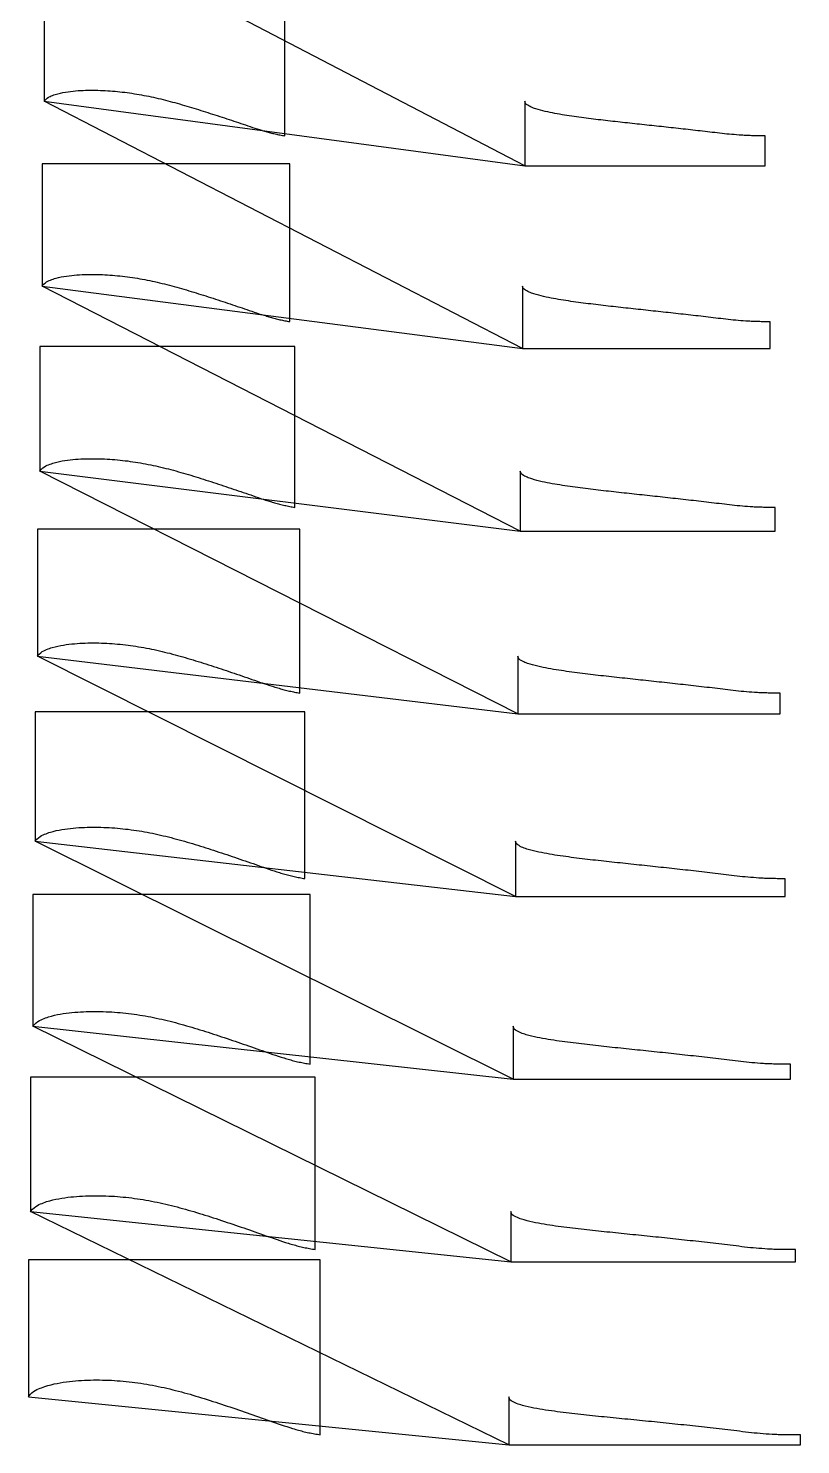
# Model space of a CAD drawing. Header units: inches. Extents: x -97 to 739, y 150 to 6285.
# Drawn here: x -97 to 739, y 150 to 1684 of the extents above; entities that cross this region are included whole.
import ezdxf

# ---------------------------------------------------------------- set-up
doc = ezdxf.new("R2010")
doc.units = ezdxf.units.IN
doc.header["$MEASUREMENT"] = 0

msp = doc.modelspace()

# ---------------------------------------------------------------- linework, layer by layer
for points in [[(-79.433218, 1734.71867), (-79.433218, 1604.675092), (440.566782, 1534.71867), (700.852152, 1534.71867), (700.825527, 1567.063835), (699.489988, 1567.067352), (698.155473, 1567.077409), (696.821463, 1567.090688), (695.487945, 1567.107109), (694.155062, 1567.127583), (692.822956, 1567.153023), (691.49177, 1567.184338), (690.1619, 1567.224048), (688.83323, 1567.271428), (687.504437, 1567.318022), (686.17557, 1567.36414), (684.846862, 1567.411275), (683.518481, 1567.460497), (682.190592, 1567.512859), (680.863372, 1567.569498), (679.536986, 1567.631458), (678.211595, 1567.699772), (676.887361, 1567.77548), (675.564449, 1567.859623), (675.30004, 1567.877555), (672.658053, 1568.070343), (670.017394, 1568.271609), (667.378166, 1568.482015), (664.740722, 1568.703809), (662.105423, 1568.939304), (659.472629, 1569.190786), (656.842705, 1569.4606), (654.216066, 1569.751388), (651.593113, 1570.065713), (648.969849, 1570.378051), (646.345959, 1570.686393), (643.721847, 1570.993314), (641.097623, 1571.299525), (638.473211, 1571.604529), (635.848541, 1571.90789), (633.223564, 1572.209292), (630.598326, 1572.509023), (627.972933, 1572.807766), (625.347345, 1573.105268), (622.721546, 1573.40142), (620.095563, 1573.696398), (617.469404, 1573.990249), (614.843042, 1574.282808), (612.216458, 1574.573941), (609.589692, 1574.863921), (606.962723, 1575.152605), (604.335629, 1575.440487), (601.708418, 1575.727623), (599.081134, 1576.01429), (596.453713, 1576.300083), (593.826224, 1576.585445), (591.198647, 1576.870241), (588.570992, 1577.154542), (585.943304, 1577.438633), (583.315541, 1577.722244), (580.687797, 1578.005977), (578.060046, 1578.289665), (575.432245, 1578.573033), (572.804406, 1578.856156), (570.17658, 1579.139365), (567.548775, 1579.422708), (564.920993, 1579.7062), (562.29333, 1579.990448), (559.665918, 1580.276301), (557.038594, 1580.562717), (554.411374, 1580.849794), (551.784271, 1581.137617), (549.157276, 1581.42613), (546.530464, 1581.715815), (543.903913, 1582.007167), (541.277528, 1582.299574), (538.651388, 1582.593549), (536.025679, 1582.890273), (533.400396, 1583.189724), (530.775547, 1583.491937), (528.151047, 1583.796386), (525.526844, 1584.102727), (522.903032, 1584.411564), (520.279684, 1584.723368), (517.657157, 1585.040411), (515.035577, 1585.363499), (512.414545, 1585.690091), (509.793841, 1586.018778), (507.17399, 1586.352905), (504.555249, 1586.694127), (501.937483, 1587.041567), (499.320773, 1587.395759), (496.705317, 1587.757953), (494.090954, 1588.127124), (491.478306, 1588.507248), (488.867529, 1588.899315), (486.258105, 1589.300028), (483.650692, 1589.713578), (481.044605, 1590.135594), (478.440888, 1590.572744), (475.841069, 1591.034783), (473.243726, 1591.512632), (470.648923, 1592.006704), (468.059036, 1592.532158), (465.472487, 1593.07893), (462.890782, 1593.656631), (460.314939, 1594.271763), (457.747098, 1594.93799), (455.190386, 1595.675277), (452.643845, 1596.477508), (451.371714, 1596.885903), (450.103073, 1597.316581), (448.841826, 1597.794468), (447.590948, 1598.338566), (446.347486, 1598.930014), (445.113329, 1599.580879), (443.888477, 1600.291156), (442.678196, 1601.094479), (441.500601, 1602.106504), (440.566782, 1604.675092), (440.566782, 1534.71867), (-76.97741, 1804.832247)], [(-96.744464, 201.902569), (-94.755607, 204.442713), (-92.897686, 206.088321), (-91.063233, 207.573599), (-89.279516, 208.712247), (-87.532142, 209.602615), (-85.801595, 210.378018), (-84.084722, 211.060003), (-82.370228, 211.725734), (-80.655706, 212.391658), (-78.94742, 213.014973), (-75.560145, 214.061459), (-72.196049, 214.949589), (-68.848318, 215.72591), (-65.513158, 216.416358), (-62.188828, 217.032804), (-58.875924, 217.571199), (-55.572781, 218.042903), (-52.278881, 218.451462), (-48.992981, 218.805364), (-45.714491, 219.10864), (-42.442304, 219.368863), (-39.176762, 219.583682), (-35.917604, 219.754886), (-32.664106, 219.88742), (-29.416523, 219.979546), (-26.173783, 220.038589), (-22.936402, 220.061018), (-19.704541, 220.045728), (-16.477125, 220.000076), (-13.254891, 219.919022), (-10.037141, 219.80733), (-6.823409, 219.668196), (-3.61527, 219.490841), (-0.411349, 219.284677), (2.788557, 219.051079), (5.9822, 218.774693), (9.172259, 218.473825), (12.358641, 218.147833), (15.537093, 217.76766), (18.70982, 217.348384), (21.880839, 216.917434), (25.049191, 216.468262), (28.21226, 215.983), (31.368953, 215.454177), (34.522416, 214.903285), (37.673469, 214.335931), (40.81799, 213.723952), (43.958241, 213.082798), (47.096297, 212.42665), (50.229718, 211.738836), (53.35908, 211.023288), (56.485756, 210.289391), (59.608639, 209.529585), (62.727639, 208.743243), (65.843842, 207.937797), (68.957128, 207.112424), (72.066841, 206.262643), (75.173895, 205.394689), (78.27874, 204.511648), (81.380588, 203.608132), (84.480093, 202.688607), (87.577921, 201.757623), (90.673518, 200.811401), (93.767174, 199.851918), (96.859488, 198.883261), (99.950259, 197.904071), (103.039484, 196.914314), (106.127577, 195.916824), (109.214546, 194.911652), (112.300276, 193.898017), (115.385103, 192.878219), (118.469163, 191.853174), (121.552301, 190.821832), (124.634664, 189.785195), (127.716306, 188.743633), (130.797144, 187.696579), (133.877335, 186.645106), (136.956967, 185.589809), (140.035961, 184.530156), (143.114363, 183.466454), (146.192126, 182.398393), (149.269268, 181.326089), (152.346035, 180.251221), (155.42247, 179.174086), (158.498514, 178.094275), (161.573939, 177.010242), (164.648497, 175.920284), (167.725354, 174.84603), (170.800989, 173.763429), (173.87597, 172.676354), (176.952035, 171.596692), (180.030925, 170.53633), (183.11438, 169.507154), (186.20414, 168.521053), (189.301797, 167.5889), (189.611844, 167.497607), (191.16194, 167.040193), (192.71212, 166.583353), (194.262814, 166.130024), (195.814452, 165.683143), (197.367464, 165.245649), (198.92228, 164.82048), (200.47933, 164.410572), (202.039044, 164.018865), (203.601852, 163.648296), (205.168184, 163.301802), (206.738, 162.97911), (208.308505, 162.661132), (209.879659, 162.347577), (211.452058, 162.042533), (213.026301, 161.75009), (214.602987, 161.474334), (216.182714, 161.219355), (217.765849, 160.987656), (219.351625, 160.774003), (219.351625, 350), (-96.744464, 350), (-96.744464, 201.902569), (423.255536, 150), (739.351625, 150), (739.326126, 160.599795), (737.706767, 160.584016), (736.088382, 160.574887), (734.470224, 160.567313), (732.852299, 160.561326), (731.23484, 160.558528), (729.618082, 160.56052), (728.002261, 160.568904), (726.387609, 160.585283), (724.774151, 160.609817), (723.160724, 160.634563), (721.547313, 160.659417), (719.93416, 160.686036), (718.321508, 160.716078), (716.7096, 160.7512), (715.098678, 160.793061), (713.488985, 160.843318), (711.880764, 160.903629), (710.274257, 160.97565), (708.669706, 161.061041), (708.349052, 161.079869), (705.145653, 161.289596), (701.944164, 161.512379), (698.744738, 161.749259), (695.547907, 162.003866), (692.354203, 162.279832), (689.164156, 162.580787), (685.978299, 162.910361), (682.797195, 163.272412), (679.621393, 163.67069), (676.445059, 164.065322), (673.267711, 164.453033), (670.089943, 164.837879), (666.911903, 165.220863), (663.733481, 165.601233), (660.55461, 165.978536), (657.375215, 166.352264), (654.195357, 166.722825), (651.015142, 167.090955), (647.834549, 167.456493), (644.653568, 167.819384), (641.472234, 168.179863), (638.29054, 168.537883), (635.108461, 168.893271), (631.925977, 169.24589), (628.743025, 169.595317), (625.559661, 169.94193), (622.375993, 170.286465), (619.192021, 170.628921), (616.00772, 170.969128), (612.823138, 171.307414), (609.638286, 171.643857), (606.453139, 171.978289), (603.267729, 172.310921), (600.082073, 172.641874), (596.896145, 172.970968), (593.70997, 173.298374), (590.523574, 173.624271), (587.336936, 173.948513), (584.150066, 174.27117), (580.962987, 174.592397), (577.775641, 174.911803), (574.588074, 175.229696), (571.400421, 175.547008), (568.212766, 175.864302), (565.025048, 176.181165), (561.83724, 176.497417), (558.649311, 176.812836), (555.461241, 177.127297), (552.273114, 177.441366), (549.085007, 177.755573), (545.89683, 178.069301), (542.7087, 178.383352), (539.520813, 178.699064), (536.333217, 179.016758), (533.14582, 179.335817), (529.958561, 179.655817), (526.771302, 179.975818), (523.584168, 180.296672), (520.397505, 180.620745), (517.211443, 180.948921), (514.025845, 181.280269), (510.840755, 181.615084), (507.656067, 181.952654), (504.471851, 182.293439), (501.288496, 182.640116), (498.105931, 182.99218), (494.924184, 183.349841), (491.743659, 183.715845), (488.56398, 184.087631), (485.385611, 184.468365), (482.209028, 184.861306), (479.033583, 185.262015), (475.860318, 185.677618), (472.68829, 186.101679), (469.518238, 186.53923), (466.352238, 187.004475), (463.188501, 187.485174), (460.026605, 187.978446), (456.870259, 188.509646), (453.716948, 189.061568), (450.568153, 189.644356), (447.425194, 190.267002), (444.291454, 190.952642), (441.169087, 191.715977), (438.05737, 192.552071), (436.501533, 192.970264), (434.949635, 193.415365), (433.407365, 193.926249), (431.877674, 194.52307), (430.355633, 195.172151), (428.844168, 195.893493), (427.342005, 196.678376), (425.854089, 197.560603), (424.403735, 198.699443), (423.255536, 201.902569), (423.255536, 150), (-94.26229, 402.502051), (-92.317544, 404.965792), (-90.504878, 406.544029), (-88.715918, 407.963334), (-86.976464, 409.050736), (-85.272387, 409.900969), (-83.584812, 410.640562), (-81.910726, 411.289719), (-80.239226, 411.921545), (-78.567841, 412.552595), (-76.902577, 413.142609), (-73.600537, 414.131647), (-70.321229, 414.968285), (-67.058187, 415.695867), (-63.807498, 416.340635), (-60.567517, 416.913613), (-57.338792, 417.411124), (-54.119647, 417.844412), (-50.909563, 418.216956), (-47.707368, 418.536605), (-44.51244, 418.807536), (-41.323748, 419.036656), (-38.141604, 419.221881), (-34.965667, 419.365489), (-31.795251, 419.472083), (-28.630608, 419.539977), (-25.47072, 419.575988), (-22.316111, 419.576606), (-19.166887, 419.541128), (-16.021998, 419.476582), (-12.882165, 419.37814), (-9.746708, 419.250358), (-6.615193, 419.096151), (-3.489135, 418.905359), (-0.367134, 418.687366), (2.750979, 418.443304), (5.862976, 418.158248), (8.971467, 417.84968), (12.076404, 417.517284), (15.173677, 417.133511), (18.265408, 416.712579), (21.355457, 416.280372), (24.442897, 415.830676), (27.525229, 415.34673), (30.601396, 414.821456), (33.674428, 414.27516), (36.745112, 413.713126), (39.809486, 413.108783), (42.869723, 412.476713), (45.927821, 411.830298), (48.981438, 411.153836), (52.03113, 410.451067), (55.078223, 409.730871), (58.121634, 408.985992), (61.161288, 408.215922), (64.19823, 407.427668), (67.232338, 406.620423), (70.262992, 405.790016), (73.291074, 404.942359), (76.317016, 404.080367), (79.340059, 403.198931), (82.360822, 402.302212), (85.379957, 401.39458), (88.39693, 400.472448), (91.412022, 399.537714), (94.425808, 398.594218), (97.438096, 397.640675), (100.448889, 396.67712), (103.458572, 395.706117), (106.467162, 394.727782), (109.474549, 393.741387), (112.481058, 392.749105), (115.486808, 391.751734), (118.491664, 390.748374), (121.495768, 389.739965), (124.499168, 388.726844), (127.501788, 387.708489), (130.503779, 386.685917), (133.505223, 385.659674), (136.50604, 384.629237), (139.506281, 383.594928), (142.505901, 382.556463), (145.504918, 381.513949), (148.503563, 380.468945), (151.501878, 379.421728), (154.499807, 378.371923), (157.497133, 377.318077), (160.493618, 376.258596), (163.492294, 375.213798), (166.489785, 374.161059), (169.486641, 373.104061), (172.484534, 372.054012), (175.485133, 371.02211), (178.49011, 370.019557), (181.501134, 369.057546), (184.519733, 368.146319), (184.821864, 368.057009), (186.332382, 367.609566), (187.842981, 367.162664), (189.354073, 366.71907), (190.866072, 366.281551), (192.379389, 365.852872), (193.894437, 365.435801), (195.411632, 365.03312), (196.931386, 364.647598), (198.454114, 364.282008), (199.98023, 363.939137), (201.509697, 363.618735), (203.039822, 363.302743), (204.570562, 362.990869), (206.102495, 362.686998), (207.636196, 362.394979), (209.172239, 362.118661), (210.711198, 361.861894), (212.253425, 361.627035), (213.798184, 361.40915), (213.798184, 547.816953), (-94.26229, 547.816953), (-94.26229, 402.502051), (425.73771, 347.816953), (733.798184, 347.816953), (733.772191, 361.234886), (732.19336, 361.224342), (730.615522, 361.220457), (729.03796, 361.218415), (727.460674, 361.218231), (725.883888, 361.221396), (724.307824, 361.229402), (722.732704, 361.243741), (721.158793, 361.266177), (719.58609, 361.296722), (718.013395, 361.327311), (716.440701, 361.35791), (714.868252, 361.390155), (713.296283, 361.425613), (711.725026, 361.465846), (710.154716, 361.51243), (708.585587, 361.566928), (707.01787, 361.630898), (705.451799, 361.705901), (703.887607, 361.793498), (703.575014, 361.812666), (700.4521, 362.024536), (697.331026, 362.248745), (694.21194, 362.486275), (691.095349, 362.74054), (687.981765, 363.014962), (684.871698, 363.312962), (681.765659, 363.637968), (678.664195, 363.993649), (675.567839, 364.383573), (672.470979, 364.770115), (669.373156, 365.150199), (666.274939, 365.52765), (663.176473, 365.903425), (660.07765, 366.276813), (656.978404, 366.647361), (653.878664, 367.014591), (650.778486, 367.378893), (647.677981, 367.740998), (644.577121, 368.100727), (641.475897, 368.458017), (638.374344, 368.813094), (635.272455, 369.165926), (632.170206, 369.516341), (629.067576, 369.864202), (625.964519, 370.2092), (622.861079, 370.55163), (619.75736, 370.892188), (616.653363, 371.230884), (613.549074, 371.56762), (610.444523, 371.902605), (607.339732, 372.235978), (604.234676, 372.567574), (601.129384, 372.897584), (598.023876, 373.226154), (594.918125, 373.553091), (591.812167, 373.878639), (588.70602, 374.202918), (585.599658, 374.525761), (582.493093, 374.847238), (579.386352, 375.167536), (576.279387, 375.486335), (573.172237, 375.803895), (570.065034, 376.121097), (566.957869, 376.438555), (563.850665, 376.755749), (560.743401, 377.072544), (557.636053, 377.388769), (554.528602, 377.704311), (551.421132, 378.019722), (548.313721, 378.335532), (545.206277, 378.651119), (542.098913, 378.967241), (538.991826, 379.285216), (535.885053, 379.605307), (532.778521, 379.927005), (529.672162, 380.249867), (526.565851, 380.573049), (523.45971, 380.897367), (520.354044, 381.224875), (517.249021, 381.556696), (514.144547, 381.892188), (511.040592, 382.231169), (507.937034, 382.572805), (504.834013, 382.918047), (501.731905, 383.26941), (498.630626, 383.626324), (495.530214, 383.989054), (492.431043, 384.360108), (489.332769, 384.73717), (486.235886, 385.123559), (483.140825, 385.522163), (480.046949, 385.928718), (476.955254, 386.349885), (473.864825, 386.779549), (470.776459, 387.223039), (467.692171, 387.693871), (464.610208, 388.180286), (461.53022, 388.679946), (458.455749, 389.216594), (455.384398, 389.774156), (452.317673, 390.36273), (449.256857, 390.990927), (446.205179, 391.680384), (443.164974, 392.446756), (440.135472, 393.284887), (438.620923, 393.705305), (437.110288, 394.151967), (435.60904, 394.661561), (434.12017, 395.254137), (432.639005, 395.898373), (431.168342, 396.613016), (429.707094, 397.390783), (428.260322, 398.265593), (426.850786, 399.390049), (425.73771, 402.502051), (425.73771, 347.816953), (-91.781891, 603.029838), (-89.882591, 605.418614), (-88.115997, 606.931568), (-86.373253, 608.287112), (-84.678619, 609.325148), (-83.018278, 610.136857), (-81.374059, 610.842171), (-79.743096, 611.459991), (-78.114911, 612.059481), (-76.486983, 612.657276), (-74.865038, 613.215578), (-71.648736, 614.150122), (-68.45464, 614.938108), (-65.276652, 615.619789), (-62.110756, 616.221663), (-58.955406, 616.753934), (-55.811105, 617.213287), (-52.676168, 617.610841), (-49.550079, 617.950003), (-46.43174, 618.238012), (-43.3205, 618.479173), (-40.215408, 618.679754), (-37.116742, 618.837928), (-34.024088, 618.956431), (-30.936795, 619.039542), (-27.855114, 619.085621), (-24.778086, 619.100994), (-21.706237, 619.08218), (-18.639618, 619.028854), (-15.577211, 618.947726), (-12.519718, 618.834173), (-9.466478, 618.692548), (-6.417091, 618.525497), (-3.373004, 618.32346), (-0.332803, 618.095782), (2.703649, 617.843364), (5.734156, 617.551706), (8.761244, 617.237484), (11.784913, 616.900695), (14.80121, 616.515257), (17.812163, 616.09455), (20.821467, 615.662961), (23.82823, 615.214601), (26.830075, 614.733779), (29.825986, 614.213802), (32.818867, 613.673823), (35.80947, 613.118812), (38.794004, 612.523743), (41.77455, 611.902357), (44.753018, 611.26726), (47.727172, 610.603689), (50.697551, 609.9152), (53.665424, 609.210179), (56.629739, 608.481671), (59.590435, 607.729281), (62.548512, 606.959602), (65.503849, 606.171845), (68.45586, 605.362136), (71.405394, 604.536077), (74.352866, 603.696413), (77.297544, 602.838308), (80.240013, 601.965628), (83.18091, 601.082569), (86.119719, 600.185726), (89.056715, 599.276924), (91.992445, 598.359761), (94.926724, 597.433026), (97.859567, 596.496816), (100.791325, 595.553441), (103.722023, 594.603074), (106.65156, 593.64504), (109.580245, 592.681388), (112.508183, 591.712802), (115.435259, 590.73853), (118.361607, 589.759446), (121.287271, 588.775858), (124.212181, 587.787289), (127.136482, 586.794699), (130.060249, 585.79859), (132.983405, 584.798442), (135.906, 583.794598), (138.827996, 582.786794), (141.749407, 581.775133), (144.670451, 580.761054), (147.591169, 579.744814), (150.511507, 578.726075), (153.43126, 577.703471), (156.350202, 576.675514), (159.271219, 575.661255), (162.191093, 574.639447), (165.110353, 573.613591), (168.030598, 572.594234), (170.953423, 571.591907), (173.880426, 570.617149), (176.813199, 569.680477), (179.753203, 568.791525), (180.047462, 568.704335), (181.51863, 568.267551), (182.989874, 567.831277), (184.461591, 567.398114), (185.934172, 566.970663), (187.408013, 566.551523), (188.883508, 566.143295), (190.361054, 565.748612), (191.841048, 565.370079), (193.323885, 565.010307), (194.809964, 564.67194), (196.299252, 564.354747), (197.789164, 564.04167), (199.279656, 563.732418), (200.771285, 563.430675), (202.2646, 563.140059), (203.760149, 562.864188), (205.258481, 562.60668), (206.75993, 562.36975), (208.263795, 562.148755), (208.263795, 745.633906), (-91.781891, 745.633906), (-91.781891, 603.029838), (428.218109, 545.633906), (728.263795, 545.633906), (728.237415, 561.974655), (726.699126, 561.968456), (725.161846, 561.968918), (723.624887, 561.971496), (722.088248, 561.976184), (720.552139, 561.984369), (719.016769, 561.997437), (717.482349, 562.016774), (715.94917, 562.044296), (714.417211, 562.079873), (712.885235, 562.115335), (711.353246, 562.150713), (709.821489, 562.187624), (708.290188, 562.227542), (706.759565, 562.271939), (705.229848, 562.322313), (703.70126, 562.380133), (702.174021, 562.446861), (700.648354, 562.523964), (699.124482, 562.61291), (698.819942, 562.63225), (695.777421, 562.844617), (692.736664, 563.068628), (689.697812, 563.305207), (686.661349, 563.557557), (683.627764, 563.828899), (680.597544, 564.12245), (677.571179, 564.441442), (674.549197, 564.789361), (671.532111, 565.169595), (668.514552, 565.546702), (665.496082, 565.917801), (662.477247, 566.286489), (659.458185, 566.65368), (656.438794, 567.018701), (653.419006, 567.381102), (650.398754, 567.740434), (647.378092, 568.097068), (644.357132, 568.451729), (641.335843, 568.804223), (638.314215, 569.154479), (635.29228, 569.502712), (632.270037, 569.848907), (629.247459, 570.192892), (626.224525, 570.534529), (623.201206, 570.873622), (620.177533, 571.210381), (617.153606, 571.545467), (614.129429, 571.878898), (611.104997, 572.210648), (608.080324, 572.540809), (605.05544, 572.869578), (602.030322, 573.196797), (599.004994, 573.522633), (595.979482, 573.847261), (592.953756, 574.17047), (589.927863, 574.492575), (586.901812, 574.813642), (583.875576, 575.133482), (580.849164, 575.452166), (577.822609, 575.769909), (574.795875, 576.086461), (571.768992, 576.402037), (568.742087, 576.717467), (565.71526, 577.033413), (562.688418, 577.349253), (559.661545, 577.664896), (556.634624, 577.98022), (553.607639, 578.295121), (550.580672, 578.610143), (547.553803, 578.925807), (544.526937, 579.241493), (541.500183, 579.557915), (538.473736, 579.876368), (535.447629, 580.197063), (532.4218, 580.519593), (529.396179, 580.843497), (526.370653, 581.168025), (523.345338, 581.493953), (520.320503, 581.823041), (517.296351, 582.156636), (514.272826, 582.494372), (511.249832, 582.835612), (508.227225, 583.17941), (505.20522, 583.527179), (502.184175, 583.88128), (499.163993, 584.241081), (496.144723, 584.6069), (493.12671, 584.981011), (490.109639, 585.361339), (487.094033, 585.751342), (484.080278, 586.153553), (481.067751, 586.563879), (478.057396, 586.98853), (475.048332, 587.421704), (472.041409, 587.869008), (469.038572, 588.343284), (466.038113, 588.833246), (463.039754, 589.337074), (460.046858, 589.876952), (457.057155, 590.437901), (454.072165, 591.029961), (451.093138, 591.661373), (448.123133, 592.352321), (445.164654, 593.119349), (442.216892, 593.957096), (440.743388, 594.378465), (439.273761, 594.825416), (437.813248, 595.332515), (436.364868, 595.919687), (434.924218, 596.557883), (433.493957, 597.264641), (432.073189, 598.034046), (430.667064, 598.90009), (429.297715, 600.008853), (428.218109, 603.029838), (428.218109, 545.633906), (-89.304019, 803.491175), (-87.451349, 805.806328), (-85.731519, 807.255984), (-84.035595, 808.549883), (-82.386245, 809.540336), (-80.770009, 810.315041), (-79.169464, 810.987513), (-77.581902, 811.575397), (-75.997296, 812.144026), (-74.413083, 812.710092), (-72.834699, 813.23818), (-69.704538, 814.121), (-66.595991, 814.862994), (-63.50334, 815.501431), (-60.422483, 816.063016), (-57.351977, 816.557165), (-54.292278, 816.980907), (-51.241698, 817.345228), (-48.199726, 817.653465), (-45.165343, 817.912266), (-42.137867, 818.126055), (-39.116433, 818.300484), (-36.101283, 818.433973), (-33.09193, 818.529689), (-30.087766, 818.591595), (-27.089037, 818.618099), (-24.094842, 818.615056), (-21.105712, 818.579013), (-18.121642, 818.510004), (-15.141649, 818.41443), (-12.166412, 818.287869), (-9.195293, 818.134474), (-6.227927, 817.956635), (-3.265691, 817.745372), (-0.307158, 817.509979), (2.647777, 817.25114), (5.596951, 816.954773), (8.542805, 816.636774), (11.485384, 816.297431), (14.420902, 815.912089), (17.351289, 815.493318), (20.280065, 815.06405), (23.206375, 814.618714), (26.12797, 814.142656), (29.043878, 813.629552), (31.95687, 813.097441), (34.867659, 812.550986), (37.772637, 811.966661), (40.673785, 811.35739), (43.572924, 810.735026), (46.467928, 810.085718), (49.359314, 809.41284), (52.248296, 808.724303), (55.133852, 808.013441), (58.015938, 807.279971), (60.895504, 806.530082), (63.772432, 805.763005), (66.646171, 804.975153), (69.517535, 804.171824), (72.386919, 803.3556), (75.253623, 802.521912), (78.118196, 801.674339), (80.981255, 800.816904), (83.842307, 799.946386), (86.701618, 799.064532), (89.559706, 798.17471), (92.416396, 797.275776), (95.271712, 796.367892), (98.125971, 795.453118), (100.979208, 794.531684), (103.831326, 793.602966), (106.682622, 792.668892), (109.533185, 791.730039), (112.382921, 790.785793), (115.231953, 789.836968), (118.080325, 788.88384), (120.92797, 787.925978), (123.775028, 786.964287), (126.621568, 785.999224), (129.467512, 785.030276), (132.312915, 784.057803), (135.157739, 783.081561), (138.002, 782.101648), (140.845901, 781.11939), (143.689478, 780.135024), (146.532685, 779.148245), (149.375325, 778.157773), (152.217186, 777.162224), (155.061003, 776.179418), (157.90372, 775.189447), (160.745847, 774.195632), (163.588905, 773.207882), (166.434411, 772.236081), (169.283884, 771.290124), (172.138837, 770.379875), (175.000659, 769.514378), (175.287087, 769.429431), (176.719107, 769.00391), (178.151201, 768.578869), (179.583744, 768.156749), (181.017109, 767.73999), (182.451671, 767.331028), (183.887804, 766.932306), (185.325891, 766.546309), (186.766306, 766.175483), (188.209426, 765.822284), (189.655636, 765.489215), (191.104904, 765.176066), (192.55476, 764.866749), (194.005159, 764.560973), (195.456637, 764.262228), (196.909716, 763.973908), (198.364915, 763.699407), (199.822757, 763.44212), (201.283559, 763.204122), (202.746652, 762.981055), (202.746652, 943.450859), (-89.304019, 943.450859), (-89.304019, 803.491175), (430.695981, 743.450859), (722.746652, 743.450859), (722.71999, 762.807339), (721.222251, 762.804682), (719.725534, 762.80868), (718.22918, 762.815049), (716.733187, 762.823766), (715.237752, 762.836116), (713.743071, 762.853381), (712.249341, 762.876847), (710.756879, 762.90857), (709.265644, 762.948287), (707.774368, 762.987737), (706.283066, 763.027015), (704.791982, 763.067715), (703.301329, 763.111225), (701.811319, 763.158928), (700.322171, 763.212244), (698.834097, 763.272552), (697.347306, 763.341223), (695.862009, 763.419632), (694.378419, 763.509155), (694.081924, 763.528515), (691.119707, 763.739905), (688.159174, 763.962265), (685.200457, 764.196463), (682.244018, 764.445496), (679.29032, 764.712393), (676.339828, 765.000171), (673.393007, 765.311873), (670.450366, 765.650807), (667.512398, 766.020185), (664.573987, 766.386683), (661.634721, 766.747604), (658.695118, 767.106331), (655.755312, 767.463732), (652.815204, 767.819173), (649.874727, 768.172205), (646.933815, 768.522407), (643.992524, 768.870134), (641.050963, 769.216102), (638.1091, 769.560105), (635.166922, 769.902061), (632.224463, 770.242179), (629.281722, 770.580457), (626.338671, 770.916724), (623.395291, 771.250844), (620.451568, 771.582723), (617.50752, 771.912494), (614.563245, 772.240783), (611.618747, 772.567614), (608.674031, 772.893032), (605.729096, 773.217017), (602.783979, 773.539821), (599.838658, 773.861291), (596.893154, 774.181572), (593.947498, 774.500866), (591.001657, 774.818948), (588.055688, 775.136197), (585.109593, 775.452627), (582.16334, 775.768031), (579.216941, 776.082478), (576.270432, 776.396213), (573.323786, 776.70905), (570.377028, 777.021161), (567.430279, 777.333327), (564.483646, 777.646256), (561.53702, 777.959228), (558.590394, 778.272195), (555.643755, 778.585081), (552.697089, 778.897792), (549.750478, 779.210861), (546.804001, 779.524803), (543.857564, 779.839), (540.911268, 780.154121), (537.965309, 780.471441), (535.019713, 780.791118), (532.074431, 781.112844), (529.12939, 781.436141), (526.184488, 781.760349), (523.239841, 782.086207), (520.295672, 782.415191), (517.352223, 782.74886), (514.409477, 783.087111), (511.467271, 783.428876), (508.525442, 783.773103), (505.584276, 784.121643), (502.64411, 784.476706), (499.70484, 784.837602), (496.766522, 785.204699), (493.82947, 785.580048), (490.893402, 785.961805), (487.958867, 786.353552), (485.026202, 786.757486), (482.094805, 787.169678), (479.165562, 787.595906), (476.23763, 788.03067), (473.311907, 788.479833), (470.390265, 788.955583), (467.471043, 789.447095), (464.554036, 789.953045), (461.642418, 790.494108), (458.734053, 791.056361), (455.830472, 791.649781), (452.932883, 792.282242), (450.044169, 792.972529), (447.166995, 793.738002), (444.30051, 794.573115), (442.867816, 794.994249), (441.438947, 795.440302), (440.018893, 795.943786), (438.610689, 796.524478), (437.210214, 797.155526), (435.819979, 797.853295), (434.439278, 798.613178), (433.073332, 799.46919), (431.743581, 800.561034), (430.695981, 803.491175), (430.695981, 743.450859), (-86.829438, 1003.887299), (-85.024535, 1006.130149), (-83.352107, 1007.518472), (-81.703549, 1008.752816), (-80.099905, 1009.697449), (-78.528108, 1010.436646), (-76.971528, 1011.077693), (-75.427616, 1011.637021), (-73.886821, 1012.176243), (-72.34655, 1012.712084), (-70.811936, 1013.211434), (-67.768269, 1014.045258), (-64.745562, 1014.743879), (-61.738483, 1015.341686), (-58.742869, 1015.865546), (-55.757376, 1016.324113), (-52.782415, 1016.714748), (-49.816303, 1017.048297), (-46.858536, 1017.328025), (-43.908169, 1017.56001), (-40.964502, 1017.748783), (-38.026749, 1017.899406), (-35.095119, 1018.010533), (-32.169058, 1018.085737), (-29.247999, 1018.128676), (-26.332181, 1018.137806), (-23.420768, 1018.118525), (-20.514289, 1018.067414), (-17.612687, 1017.984847), (-14.715015, 1017.876923), (-11.82193, 1017.739415), (-8.932817, 1017.576284), (-6.047345, 1017.389672), (-3.166818, 1017.171159), (-0.289804, 1016.929983), (2.583769, 1016.666616), (5.451785, 1016.367396), (8.316588, 1016.047455), (11.178266, 1015.707358), (14.033212, 1015.323834), (16.883253, 1014.908669), (19.731725, 1014.483387), (22.577813, 1014.042725), (25.4194, 1013.573028), (28.255562, 1013.068337), (31.088927, 1012.545604), (33.920172, 1012.0092), (36.745876, 1011.437049), (39.567919, 1010.841285), (42.388026, 1010.233032), (45.204186, 1009.599319), (48.016896, 1008.943348), (50.827309, 1008.272562), (53.634436, 1007.580585), (56.43825, 1006.867236), (59.239651, 1006.138316), (62.038521, 1005.393073), (64.834347, 1004.628198), (67.627906, 1003.848695), (70.419573, 1003.056988), (73.208679, 1002.248764), (75.995737, 1001.427327), (78.781344, 1000.596534), (81.565028, 999.753337), (84.347049, 998.89941), (87.127894, 998.037898), (89.907397, 997.167724), (92.68559, 996.289107), (95.462757, 995.403871), (98.238942, 994.512299), (101.014056, 993.613815), (103.788379, 992.710231), (106.561984, 991.802021), (109.334798, 990.888703), (112.106937, 989.971032), (114.87844, 989.049257), (117.649246, 988.122986), (120.419487, 987.193072), (123.189227, 986.259932), (125.95839, 985.323059), (128.727031, 984.382825), (131.495117, 983.43901), (134.262662, 982.491705), (137.029854, 981.542127), (139.796728, 980.590493), (142.563241, 979.636531), (145.329208, 978.679046), (148.094428, 977.71675), (150.861482, 976.766276), (153.627483, 975.809012), (156.392919, 974.848101), (159.15923, 973.892836), (161.927851, 972.952475), (164.70022, 972.036287), (167.477768, 971.153508), (170.261809, 970.312608), (170.540446, 970.230021), (171.933517, 969.816349), (173.326658, 969.403129), (174.720223, 968.992645), (176.114567, 968.587182), (177.510042, 968.189019), (178.907004, 967.800444), (180.305815, 967.423801), (181.706832, 967.061383), (183.110411, 966.715493), (184.516919, 966.388498), (185.926327, 966.080207), (187.336287, 965.775475), (188.746753, 965.474009), (190.158237, 965.179112), (191.571233, 964.893962), (192.986231, 964.621736), (194.403726, 964.36561), (195.824018, 964.127527), (197.246474, 963.903402), (197.246474, 1141.267811), (-86.829438, 1141.267811), (-86.829438, 1003.887299), (433.170562, 941.267811), (717.246474, 941.267811), (717.219637, 963.730289), (715.762452, 963.730393), (714.306296, 963.737135), (712.850544, 963.746486), (711.395191, 963.758408), (709.940421, 963.774085), (708.486416, 963.794704), (707.033361, 963.821448), (705.581595, 963.856507), (704.131057, 963.89949), (702.680456, 963.942064), (701.229815, 963.984384), (699.779378, 964.028017), (698.329348, 964.07427), (696.879924, 964.124438), (695.431316, 964.179869), (693.983724, 964.241852), (692.537346, 964.311669), (691.092382, 964.390608), (689.649033, 964.479957), (689.360574, 964.49919), (686.478569, 964.708167), (683.598163, 964.927461), (680.719482, 965.157884), (677.842961, 965.402238), (674.969039, 965.663361), (672.098156, 965.94408), (669.230753, 966.247254), (666.367318, 966.576016), (663.508321, 966.93341), (660.648915, 967.288161), (657.788708, 967.637753), (654.928194, 967.985357), (652.067499, 968.331799), (649.206532, 968.676483), (646.345222, 969.01896), (643.48351, 969.358838), (640.621447, 969.696456), (637.759144, 970.03252), (634.896566, 970.366812), (632.033699, 970.699243), (629.170575, 971.030012), (626.307194, 971.359132), (623.443532, 971.686432), (620.579567, 972.011776), (617.715299, 972.335172), (614.850739, 972.656675), (611.985976, 972.976878), (609.121017, 973.295815), (606.255879, 973.613593), (603.390542, 973.930086), (600.525052, 974.2456), (597.659388, 974.559987), (594.793569, 974.873372), (591.927629, 975.185979), (589.061531, 975.49757), (586.195345, 975.808588), (583.329064, 976.118996), (580.462653, 976.428567), (577.596124, 976.737375), (574.729518, 977.045685), (571.862816, 977.353378), (568.996038, 977.66058), (566.129299, 977.968031), (563.262714, 978.276474), (560.396157, 978.585103), (557.529628, 978.893909), (554.663121, 979.202859), (551.796623, 979.51187), (548.930216, 979.821461), (546.063977, 980.132145), (543.197813, 980.443301), (540.331819, 980.75556), (537.46619, 981.070173), (534.600942, 981.38725), (531.736044, 981.706575), (528.871418, 982.027656), (526.006974, 982.349917), (523.142823, 982.674064), (520.279151, 983.0013), (517.416231, 983.333384), (514.554084, 983.670459), (511.692483, 984.011054), (508.831249, 984.354017), (505.970732, 984.70161), (503.111254, 985.055898), (500.252698, 985.416137), (497.395129, 985.782742), (494.538832, 986.157551), (491.683555, 986.538937), (488.829871, 986.930601), (485.97807, 987.334413), (483.127569, 987.746608), (480.279198, 988.172546), (477.432151, 988.60702), (474.587372, 989.056128), (471.746653, 989.531422), (468.908385, 990.022528), (466.072436, 990.528593), (463.241786, 991.068836), (460.414434, 991.630354), (457.591914, 992.223047), (454.775394, 992.854434), (451.967574, 993.541946), (449.171263, 994.303697), (446.385575, 995.13397), (444.993444, 995.553702), (443.605073, 995.997694), (442.225194, 996.496462), (440.856848, 997.06962), (439.496199, 997.692433), (438.145609, 998.380131), (436.804558, 999.129352), (435.478313, 999.974088), (434.187567, 1001.04781), (433.170562, 1003.887299), (433.170562, 941.267811), (-84.359033, 1204.215471), (-82.603093, 1206.387401), (-80.978716, 1207.716408), (-79.378073, 1208.893339), (-77.820556, 1209.793965), (-76.293535, 1210.499202), (-74.781208, 1211.11029), (-73.281194, 1211.642488), (-71.784439, 1212.153808), (-70.288332, 1212.660976), (-68.797693, 1213.133113), (-65.840859, 1213.920766), (-62.904266, 1214.578727), (-59.982982, 1215.138614), (-57.072793, 1215.627406), (-54.172464, 1216.053027), (-51.282357, 1216.413154), (-48.400803, 1216.718485), (-45.527303, 1216.97221), (-42.660993, 1217.179864), (-39.801153, 1217.346071), (-36.94708, 1217.475325), (-34.098949, 1217.566508), (-31.256145, 1217.623568), (-28.41814, 1217.64987), (-25.58517, 1217.643918), (-22.75646, 1217.610669), (-19.932539, 1217.546744), (-17.113297, 1217.452836), (-14.297828, 1217.334749), (-11.486763, 1217.188448), (-8.679513, 1217.017706), (-5.875781, 1216.824426), (-3.076795, 1216.600734), (-0.281125, 1216.355795), (2.511271, 1216.089886), (5.298327, 1215.78976), (8.082288, 1215.469802), (10.863283, 1215.130843), (13.63789, 1214.75095), (16.407829, 1214.341153), (19.176247, 1213.921613), (21.94237, 1213.487364), (24.704216, 1213.025721), (27.460912, 1212.53107), (30.214938, 1212.019318), (32.966933, 1211.494551), (35.713669, 1210.936096), (38.456922, 1210.355321), (41.198318, 1209.762647), (43.935966, 1209.145955), (46.670337, 1208.508274), (49.402524, 1207.8566), (52.131576, 1207.184837), (54.85748, 1206.492902), (57.581082, 1205.78622), (60.302267, 1205.064056), (63.020562, 1204.32337), (65.736702, 1203.568879), (68.451042, 1202.802854), (71.162947, 1202.021233), (73.872893, 1201.227054), (76.581454, 1200.424009), (79.288183, 1199.609221), (81.99333, 1198.784293), (84.69735, 1197.95215), (87.400087, 1197.111785), (90.101582, 1196.263468), (92.802087, 1195.408798), (95.501651, 1194.548107), (98.200193, 1193.680866), (100.897979, 1192.808774), (103.595065, 1191.932208), (106.291398, 1191.050811), (108.987086, 1190.16528), (111.682163, 1189.275839), (114.376575, 1188.382134), (117.070446, 1187.484969), (119.763837, 1186.584719), (122.456667, 1185.680883), (125.148999, 1184.77385), (127.840799, 1183.863416), (130.532083, 1182.94967), (133.223023, 1182.03372), (135.91365, 1181.115768), (138.603928, 1180.195573), (141.29368, 1179.272018), (143.982723, 1178.343912), (146.673472, 1177.426741), (149.363218, 1176.503141), (152.052425, 1175.576089), (154.74245, 1174.654277), (157.434643, 1173.746358), (160.130358, 1172.861001), (162.83094, 1172.006829), (165.537625, 1171.191758), (165.808513, 1171.111657), (167.162845, 1170.710466), (168.517244, 1170.309698), (169.872042, 1169.911488), (171.227572, 1169.517971), (172.584167, 1169.131273), (173.94216, 1168.753534), (175.301895, 1168.386958), (176.663707, 1168.033692), (178.027934, 1167.69589), (179.394923, 1167.37579), (180.764648, 1167.073218), (182.134886, 1166.773939), (183.505594, 1166.477663), (184.877257, 1166.187511), (186.250339, 1165.906449), (187.625303, 1165.637445), (189.002612, 1165.383466), (190.38255, 1165.146325), (191.764519, 1164.922203), (191.764519, 1339.084764), (-84.359033, 1339.084764), (-84.359033, 1204.215471), (435.640967, 1139.084764), (711.764519, 1139.084764), (711.737628, 1164.74991), (710.320996, 1164.751944), (708.905396, 1164.760592), (707.490238, 1164.77207), (706.075513, 1164.786324), (704.661392, 1164.804446), (703.248044, 1164.827525), (701.835641, 1164.856652), (700.424542, 1164.894135), (699.014667, 1164.939465), (697.604708, 1164.984251), (696.194696, 1165.028705), (694.784874, 1165.07437), (693.375432, 1165.12247), (691.966559, 1165.174218), (690.558454, 1165.230888), (689.151306, 1165.293686), (687.745301, 1165.363806), (686.340626, 1165.442453), (684.93747, 1165.530828), (684.657038, 1165.549777), (681.85514, 1165.754812), (679.054754, 1165.969532), (676.255997, 1166.194694), (673.459279, 1166.43291), (670.665012, 1166.686839), (667.87361, 1166.959118), (665.08549, 1167.252431), (662.301116, 1167.569742), (659.520937, 1167.91393), (656.740381, 1168.255701), (653.959082, 1168.592718), (651.177504, 1168.927943), (648.39577, 1169.262164), (645.613791, 1169.594819), (642.831498, 1169.925464), (640.048834, 1170.253731), (637.265849, 1170.579942), (634.482653, 1170.904798), (631.699208, 1171.228066), (628.915501, 1171.549651), (626.131562, 1171.869744), (623.347393, 1172.18837), (620.562969, 1172.505359), (617.778268, 1172.820577), (614.993307, 1173.134124), (612.208082, 1173.445987), (609.422682, 1173.756724), (606.637113, 1174.066377), (603.851401, 1174.375112), (601.06551, 1174.682706), (598.279497, 1174.989513), (595.493338, 1175.29539), (592.707051, 1175.600442), (589.920673, 1175.904916), (587.134167, 1176.208562), (584.347608, 1176.511879), (581.560986, 1176.814786), (578.774262, 1177.117036), (575.987446, 1177.418705), (573.200586, 1177.720083), (570.41367, 1178.021108), (567.626712, 1178.321867), (564.839822, 1178.623055), (562.053121, 1178.925454), (559.266469, 1179.228171), (556.479872, 1179.531238), (553.69333, 1179.834661), (550.906833, 1180.138368), (548.120459, 1180.442865), (545.334288, 1180.74866), (542.548222, 1181.055134), (539.762355, 1181.362877), (536.976877, 1181.673117), (534.191799, 1181.985918), (531.407101, 1182.301153), (528.622705, 1182.618316), (525.838531, 1182.936913), (523.054686, 1183.257615), (520.271318, 1183.581367), (517.488729, 1183.910114), (514.706978, 1184.244232), (511.925777, 1184.58187), (509.14493, 1184.921783), (506.364853, 1185.26662), (503.585844, 1185.618304), (500.80778, 1185.976044), (498.030732, 1186.340296), (495.254956, 1186.712694), (492.48023, 1187.091821), (489.707148, 1187.481481), (486.935954, 1187.883236), (484.166085, 1188.293481), (481.398314, 1188.71717), (478.631874, 1189.149385), (475.867749, 1189.596434), (473.107647, 1190.069252), (470.350016, 1190.557907), (467.594793, 1191.061992), (464.844759, 1191.599321), (462.098053, 1192.157975), (459.356207, 1192.747767), (456.620341, 1193.375869), (453.892971, 1194.058408), (451.177031, 1194.81418), (448.471606, 1195.637321), (447.119759, 1196.054443), (445.771597, 1196.495165), (444.431579, 1196.988075), (443.10274, 1197.552604), (441.781536, 1198.166052), (440.470174, 1198.842557), (439.168313, 1199.579938), (437.881247, 1200.412114), (436.62886, 1201.466472), (435.640967, 1204.215471), (435.640967, 1139.084764), (-81.893291, 1404.480284), (-80.187382, 1406.582584), (-78.611598, 1407.854204), (-77.059319, 1408.975776), (-75.548274, 1409.83412), (-74.066304, 1410.506861), (-72.598469, 1411.089374), (-71.142553, 1411.59579), (-69.690018, 1412.080628), (-68.238246, 1412.560595), (-66.791738, 1413.00696), (-63.921997, 1413.751105), (-61.071726, 1414.37096), (-58.23639, 1414.895476), (-55.411752, 1415.3517), (-52.596681, 1415.746852), (-49.791493, 1416.078912), (-46.994538, 1416.358421), (-44.205325, 1416.588496), (-41.423072, 1416.774147), (-38.647041, 1416.920081), (-35.876612, 1417.03025), (-33.111928, 1417.10375), (-30.352314, 1417.144878), (-27.597289, 1417.156719), (-24.847078, 1417.137823), (-22.100971, 1417.092725), (-19.359493, 1417.018085), (-16.622486, 1416.914899), (-13.889087, 1416.788684), (-11.159898, 1416.635591), (-8.434357, 1416.45921), (-5.712202, 1416.261216), (-2.994583, 1416.034262), (-0.280078, 1415.787432), (2.431327, 1415.520816), (5.137623, 1415.221578), (7.840948, 1414.903381), (10.541472, 1414.567299), (13.235963, 1414.192701), (15.926032, 1413.789884), (18.614633, 1413.377692), (21.301034, 1412.951449), (23.983391, 1412.4994), (26.66088, 1412.016272), (29.335833, 1411.516956), (32.008848, 1411.005263), (34.676898, 1410.461879), (37.341648, 1409.89743), (40.004624, 1409.321656), (42.664057, 1408.723262), (45.320395, 1408.10511), (47.974665, 1407.473763), (50.625957, 1406.823397), (53.274271, 1406.154023), (55.9204, 1405.470702), (58.564232, 1404.772718), (61.205331, 1404.057287), (63.844392, 1403.32885), (66.481749, 1402.58953), (69.116802, 1401.835506), (71.749989, 1401.069562), (74.38186, 1400.295228), (77.011993, 1399.509794), (79.640627, 1398.71479), (82.268188, 1397.912935), (84.894527, 1397.103282), (87.519696, 1396.286156), (90.14391, 1395.462937), (92.767228, 1394.634003), (95.389576, 1393.798871), (98.011202, 1392.959131), (100.632151, 1392.115066), (103.252385, 1391.266439), (105.872005, 1390.413893), (108.491042, 1389.557624), (111.109446, 1388.697319), (113.727336, 1387.83373), (116.344765, 1386.967194), (118.961654, 1386.097218), (121.578067, 1385.224202), (124.193976, 1384.347963), (126.809392, 1383.468582), (129.424475, 1382.587069), (132.039251, 1381.703606), (134.65369, 1380.817982), (137.267627, 1379.92916), (139.880891, 1379.036038), (142.495734, 1378.152997), (145.109625, 1377.263879), (147.723004, 1376.371496), (150.337144, 1375.483964), (152.953307, 1374.609348), (155.57276, 1373.755738), (158.196762, 1372.931165), (160.826469, 1372.143013), (161.089645, 1372.065511), (162.405427, 1371.677359), (163.721271, 1371.289603), (165.037488, 1370.904233), (166.354391, 1370.523238), (167.672289, 1370.148599), (168.991496, 1369.782309), (170.312335, 1369.426442), (171.63512, 1369.082999), (172.960167, 1368.753994), (174.287806, 1368.441536), (175.618012, 1368.145467), (176.948695, 1367.852438), (178.279808, 1367.562158), (179.611813, 1367.277571), (180.945143, 1367.001441), (182.280231, 1366.736533), (183.61751, 1366.485612), (184.957244, 1366.250367), (186.298876, 1366.027233), (186.298876, 1536.901717), (-81.893291, 1536.901717), (-81.893291, 1404.480284), (438.106709, 1336.901717), (706.298876, 1336.901717), (706.272048, 1365.855975), (704.895965, 1365.859185), (703.520914, 1365.868975), (702.146337, 1365.8818), (700.772226, 1365.897592), (699.398735, 1365.91735), (698.026023, 1365.942074), (696.654245, 1365.972761), (695.28378, 1366.011832), (693.914531, 1366.058665), (692.545177, 1366.104829), (691.175759, 1366.150587), (689.806516, 1366.197456), (688.437626, 1366.246583), (687.069267, 1366.2991), (685.701628, 1366.35621), (684.334885, 1366.419037), (682.969211, 1366.488694), (681.604783, 1366.566301), (680.241775, 1366.652979), (679.96936, 1366.671501), (677.247474, 1366.871215), (674.527009, 1367.079999), (671.808076, 1367.298564), (669.091055, 1367.529335), (666.376336, 1367.774795), (663.664302, 1368.037404), (660.955349, 1368.319671), (658.249913, 1368.624399), (655.548422, 1368.954305), (652.846586, 1369.282013), (650.144067, 1369.605354), (647.441296, 1369.927093), (644.738392, 1370.247978), (642.035271, 1370.567481), (639.331864, 1370.885161), (636.628119, 1371.200677), (633.924082, 1371.514335), (631.219863, 1371.826824), (628.515423, 1372.137904), (625.810745, 1372.44747), (623.105859, 1372.755707), (620.400771, 1373.062651), (617.695454, 1373.368135), (614.989887, 1373.672024), (612.2841, 1373.974507), (609.57808, 1374.275504), (606.87191, 1374.575542), (604.165597, 1374.874668), (601.459177, 1375.173108), (598.752599, 1375.470543), (596.045927, 1375.767374), (593.339138, 1376.063461), (590.632246, 1376.358893), (587.925294, 1376.653936), (585.218239, 1376.948329), (582.51117, 1377.242626), (579.804066, 1377.5367), (577.096886, 1377.830291), (574.389642, 1378.123473), (571.682382, 1378.416558), (568.975107, 1378.709539), (566.267824, 1379.00247), (563.560634, 1379.295998), (560.853665, 1379.59094), (558.146767, 1379.886328), (555.439948, 1380.182226), (552.733217, 1380.478681), (550.026563, 1380.775629), (547.320063, 1381.073565), (544.613797, 1381.37299), (541.907668, 1381.673288), (539.201762, 1381.97501), (536.496267, 1382.279361), (533.791188, 1382.586361), (531.086517, 1382.895966), (528.382172, 1383.20766), (525.67809, 1383.521023), (522.974369, 1383.836695), (520.271119, 1384.155378), (517.568673, 1384.479184), (514.867122, 1384.808714), (512.166123, 1385.141758), (509.465465, 1385.476986), (506.765621, 1385.817408), (504.066871, 1386.164811), (501.369083, 1386.518357), (498.672335, 1386.878545), (495.976853, 1387.246812), (493.282446, 1387.62194), (490.589724, 1388.007827), (487.898886, 1388.40574), (485.209392, 1388.812231), (482.521956, 1389.231864), (479.835852, 1389.659999), (477.152099, 1390.103134), (474.472314, 1390.571606), (471.795009, 1391.055915), (469.120188, 1391.556075), (466.450429, 1392.088547), (463.784012, 1392.642358), (461.12246, 1393.227224), (458.466844, 1393.84998), (455.819492, 1394.525494), (453.183446, 1395.273184), (450.557767, 1396.087048), (449.245937, 1396.500426), (447.937701, 1396.936745), (446.637244, 1397.42273), (445.34758, 1397.977607), (444.065459, 1398.580635), (442.792929, 1399.244896), (441.529826, 1399.969329), (440.281443, 1400.787734), (439.066806, 1401.821559), (438.106709, 1404.480284), (438.106709, 1336.901717), (-79.433218, 1604.675092), (-77.778565, 1606.709194), (-76.251991, 1607.925479), (-74.748579, 1608.993869), (-73.284395, 1609.811779), (-71.847788, 1610.453606), (-70.424709, 1611.009048), (-69.013117, 1611.491145), (-67.605003, 1611.95104), (-66.197756, 1612.405392), (-64.795552, 1612.827546), (-62.013191, 1613.531078), (-59.249467, 1614.11561), (-56.500246, 1614.607535), (-53.76129, 1615.033918), (-51.031573, 1615.401306), (-48.311367, 1615.707966), (-45.599046, 1615.964276), (-42.894134, 1616.17328), (-40.195925, 1616.339482), (-37.503671, 1616.467661), (-34.816834, 1616.561252), (-32.135524, 1616.619553), (-29.459016, 1616.647187), (-26.786871, 1616.646966), (-24.119308, 1616.617487), (-21.455681, 1616.56288), (-18.796505, 1616.479848), (-16.14158, 1616.36967), (-13.490087, 1616.237584), (-10.842599, 1616.079922), (-8.198582, 1615.900096), (-5.557808, 1615.699564), (-2.921347, 1615.471486), (-0.287793, 1615.224857), (2.342843, 1614.959589), (4.968614, 1614.663257), (7.591548, 1614.348815), (10.211852, 1614.017573), (12.826489, 1613.650155), (15.436964, 1613.256151), (18.046026, 1612.853133), (20.652989, 1612.436707), (23.256151, 1611.996013), (25.854738, 1611.526108), (28.450929, 1611.040902), (31.045279, 1610.543942), (33.634968, 1610.017221), (36.221549, 1609.470654), (38.806444, 1608.913321), (41.388008, 1608.334721), (43.966665, 1607.737556), (46.543377, 1607.127969), (49.117272, 1606.500403), (51.688368, 1605.854955), (54.2574, 1605.196338), (56.824261, 1604.523852), (59.388553, 1603.834962), (61.950928, 1603.133838), (64.511699, 1602.422463), (67.070301, 1601.697248), (69.627134, 1600.960734), (72.182726, 1600.216292), (74.736677, 1599.461373), (77.289216, 1598.697438), (79.840737, 1597.927005), (82.391101, 1597.149189), (84.940368, 1596.364359), (87.48872, 1595.573693), (90.036224, 1594.77761), (92.582811, 1593.97567), (95.128713, 1593.169359), (97.673961, 1592.358871), (100.218535, 1591.544082), (102.762528, 1590.72558), (105.305967, 1589.903541), (107.848808, 1589.077685), (110.391162, 1588.248716), (112.933076, 1587.416936), (115.474473, 1586.581858), (118.015417, 1585.743894), (120.555885, 1584.902878), (123.095886, 1584.058888), (125.635564, 1583.212836), (128.174945, 1582.364886), (130.714, 1581.514857), (133.252579, 1580.661786), (135.790523, 1579.80466), (138.329917, 1578.956792), (140.868413, 1578.103189), (143.406426, 1577.246504), (145.94514, 1576.394293), (148.485729, 1575.55406), (151.029373, 1574.73333), (153.577241, 1573.939567), (156.130407, 1573.179639), (156.385915, 1573.104868), (157.663362, 1572.730423), (158.940868, 1572.356348), (160.218721, 1571.984492), (161.497211, 1571.616705), (162.776626, 1571.254826), (164.057258, 1570.90071), (165.339409, 1570.556301), (166.623372, 1570.223461), (167.909442, 1569.904069), (169.197928, 1569.600107), (170.488809, 1569.311437), (171.780127, 1569.025561), (173.071838, 1568.742192), (174.364375, 1568.4641), (175.658142, 1568.193855), (176.95354, 1567.934027), (178.250971, 1567.687183), (179.550682, 1567.454895), (180.852152, 1567.233843), (180.852152, 1734.71867)]]:
    msp.add_lwpolyline(points)

doc.saveas('drawing.dxf')
